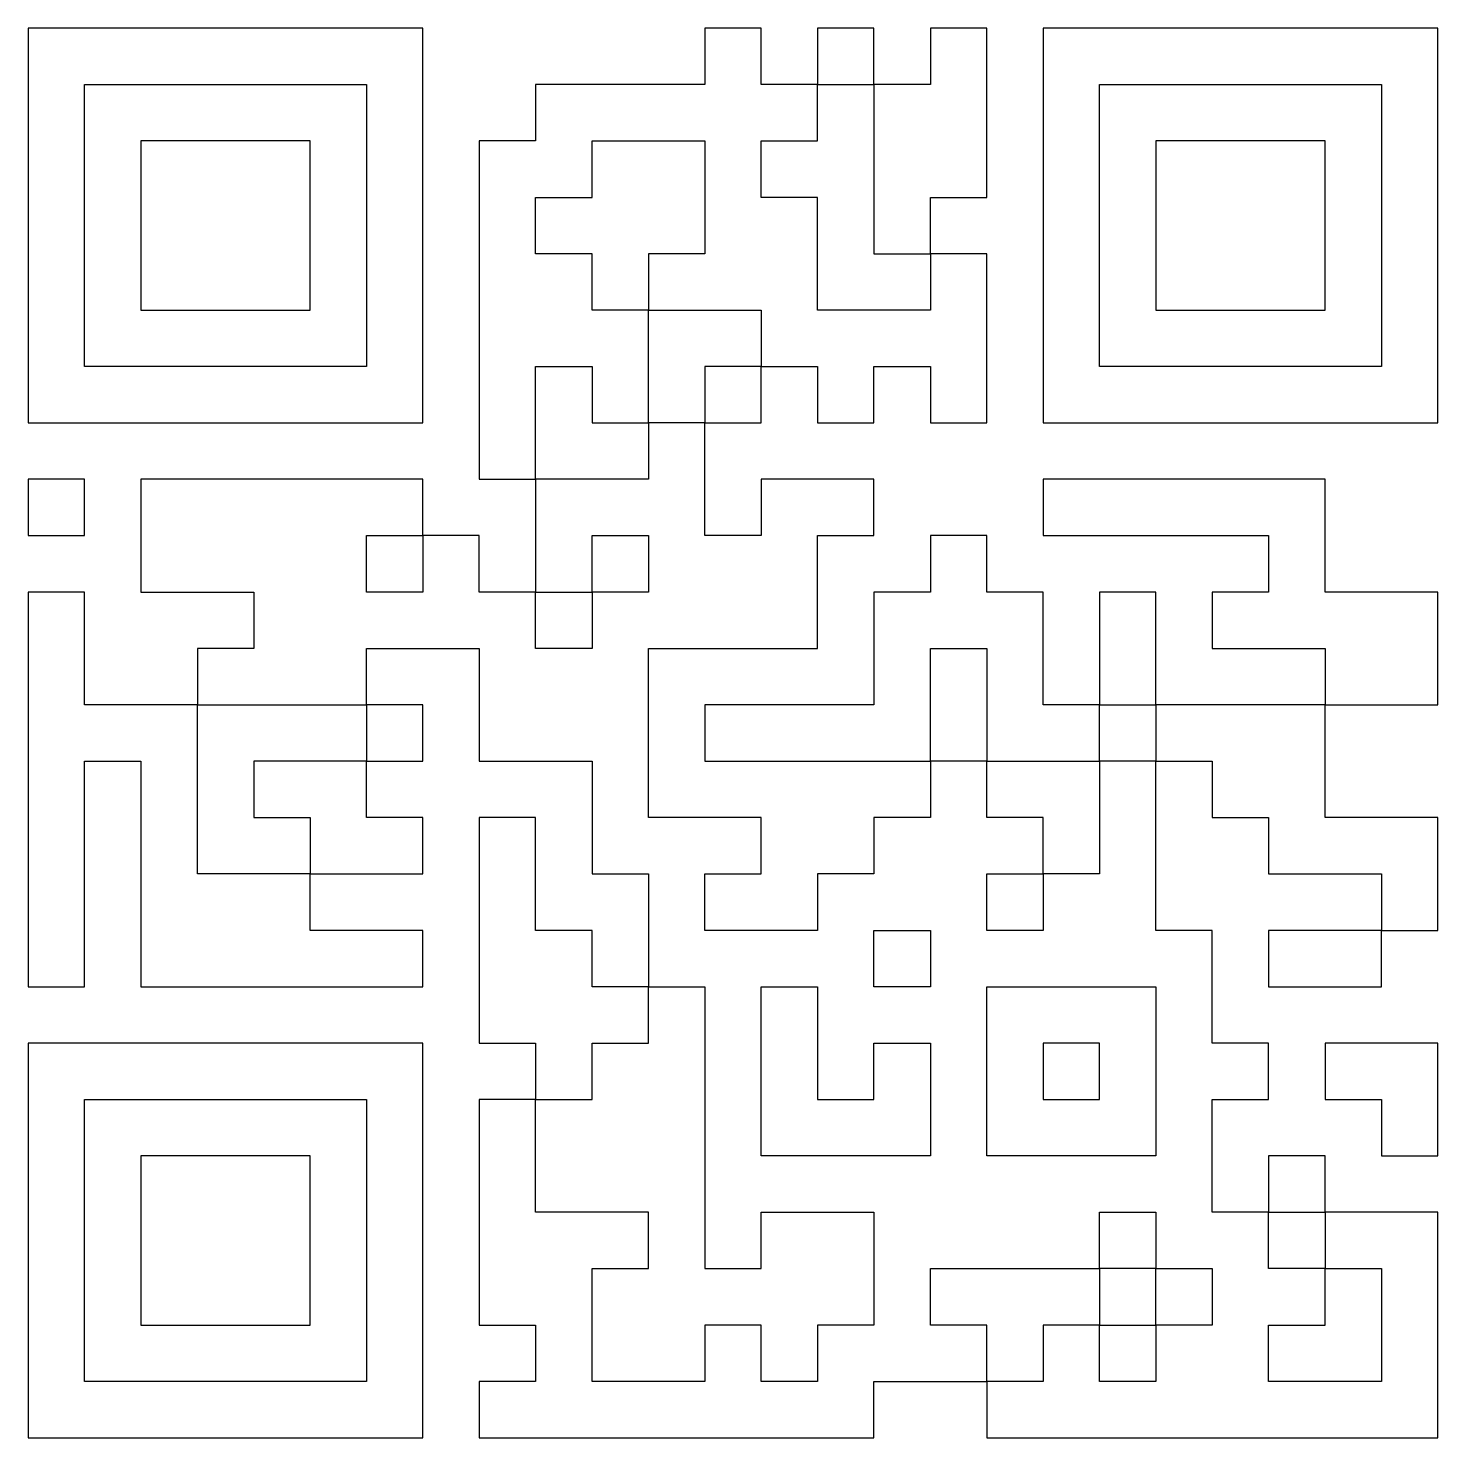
# Model space of a CAD drawing. Extents: x 3.9 to 28.9, y 3.6 to 28.6.
import ezdxf

# ---------------------------------------------------------------- set-up
doc = ezdxf.new("R2010")
doc.units = 0
doc.layers.get('0').update_dxf_attribs({"linetype": 'CONTINUOUS'})

msp = doc.modelspace()

# ---------------------------------------------------------------- linework, layer by layer
at = {"color": 7}
for points in [[(3.937099, 28.583857), (3.937099, 27.583857), (3.937099, 26.583857), (3.937099, 25.583857), (3.937099, 24.583857), (3.937099, 23.583857), (3.937099, 22.583857), (3.937099, 21.583857), (10.937099, 21.583857), (10.937099, 22.583857), (10.937099, 23.583857), (10.937099, 24.583857), (10.937099, 25.583857), (10.937099, 26.583857), (10.937099, 27.583857), (10.937099, 28.583857)], [(15.937099, 28.583857), (15.937099, 27.583857), (12.937099, 27.583857), (12.937099, 26.583857), (11.937099, 26.583857), (11.937099, 25.583857), (11.937099, 24.583857), (11.937099, 23.583857), (11.937099, 22.583857), (11.937099, 21.583857), (11.937099, 20.583857), (12.937099, 20.583857), (12.937099, 21.583857), (12.937099, 22.583857), (13.937099, 22.583857), (13.937099, 21.583857), (14.937099, 21.583857), (14.937099, 22.583857), (14.937099, 23.583857), (13.937099, 23.583857), (13.937099, 24.583857), (12.937099, 24.583857), (12.937099, 25.583857), (13.937099, 25.583857), (13.937099, 26.583857), (15.937099, 26.583857), (15.937099, 25.583857), (15.937099, 24.583857), (14.937099, 24.583857), (14.937099, 23.583857), (16.937099, 23.583857), (16.937099, 22.583857), (17.937099, 22.583857), (17.937099, 21.583857), (18.937099, 21.583857), (18.937099, 22.583857), (19.937099, 22.583857), (19.937099, 21.583857), (20.937099, 21.583857), (20.937099, 22.583857), (20.937099, 23.583857), (20.937099, 24.583857), (19.937099, 24.583857), (19.937099, 23.583857), (17.937099, 23.583857), (17.937099, 24.583857), (17.937099, 25.583857), (16.937099, 25.583857), (16.937099, 26.583857), (17.937099, 26.583857), (17.937099, 27.583857), (16.937099, 27.583857), (16.937099, 28.583857)], [(17.937099, 27.583857), (18.937099, 27.583857), (18.937099, 28.583857), (17.937099, 28.583857)], [(18.937099, 27.583857), (18.937099, 26.583857), (18.937099, 25.583857), (18.937099, 24.583857), (19.937099, 24.583857), (19.937099, 25.583857), (20.937099, 25.583857), (20.937099, 26.583857), (20.937099, 27.583857), (20.937099, 28.583857), (19.937099, 28.583857), (19.937099, 27.583857)], [(21.937099, 28.583857), (21.937099, 27.583857), (21.937099, 26.583857), (21.937099, 25.583857), (21.937099, 24.583857), (21.937099, 23.583857), (21.937099, 22.583857), (21.937099, 21.583857), (28.937099, 21.583857), (28.937099, 22.583857), (28.937099, 23.583857), (28.937099, 24.583857), (28.937099, 25.583857), (28.937099, 26.583857), (28.937099, 27.583857), (28.937099, 28.583857)], [(4.937099, 27.583857), (9.937099, 27.583857), (9.937099, 26.583857), (9.937099, 25.583857), (9.937099, 24.583857), (9.937099, 23.583857), (9.937099, 22.583857), (4.937099, 22.583857), (4.937099, 23.583857), (4.937099, 24.583857), (4.937099, 25.583857), (4.937099, 26.583857)], [(22.937099, 27.583857), (27.937099, 27.583857), (27.937099, 26.583857), (27.937099, 25.583857), (27.937099, 24.583857), (27.937099, 23.583857), (27.937099, 22.583857), (22.937099, 22.583857), (22.937099, 23.583857), (22.937099, 24.583857), (22.937099, 25.583857), (22.937099, 26.583857)], [(5.937099, 26.583857), (5.937099, 25.583857), (5.937099, 24.583857), (5.937099, 23.583857), (8.937099, 23.583857), (8.937099, 24.583857), (8.937099, 25.583857), (8.937099, 26.583857)], [(23.937099, 26.583857), (23.937099, 25.583857), (23.937099, 24.583857), (23.937099, 23.583857), (26.937099, 23.583857), (26.937099, 24.583857), (26.937099, 25.583857), (26.937099, 26.583857)], [(16.937099, 22.583857), (15.937099, 22.583857), (15.937099, 21.583857), (16.937099, 21.583857)], [(15.937099, 21.583857), (14.937099, 21.583857), (14.937099, 20.583857), (12.937099, 20.583857), (12.937099, 19.583857), (12.937099, 18.583857), (13.937099, 18.583857), (13.937099, 19.583857), (14.937099, 19.583857), (14.937099, 18.583857), (13.937099, 18.583857), (13.937099, 17.583857), (12.937099, 17.583857), (12.937099, 18.583857), (11.937099, 18.583857), (11.937099, 19.583857), (10.937099, 19.583857), (10.937099, 18.583857), (9.937099, 18.583857), (9.937099, 19.583857), (10.937099, 19.583857), (10.937099, 20.583857), (5.937099, 20.583857), (5.937099, 19.583857), (5.937099, 18.583857), (7.937099, 18.583857), (7.937099, 17.583857), (6.937099, 17.583857), (6.937099, 16.583857), (9.937099, 16.583857), (9.937099, 17.583857), (11.937099, 17.583857), (11.937099, 16.583857), (11.937099, 15.583857), (13.937099, 15.583857), (13.937099, 14.583857), (13.937099, 13.583857), (14.937099, 13.583857), (14.937099, 12.583857), (14.937099, 11.583857), (15.937099, 11.583857), (15.937099, 10.583857), (15.937099, 9.583857), (15.937099, 8.583857), (15.937099, 7.583857), (15.937099, 6.583857), (16.937099, 6.583857), (16.937099, 7.583857), (18.937099, 7.583857), (18.937099, 6.583857), (18.937099, 5.583857), (17.937099, 5.583857), (17.937099, 4.583857), (16.937099, 4.583857), (16.937099, 5.583857), (15.937099, 5.583857), (15.937099, 4.583857), (13.937099, 4.583857), (13.937099, 5.583857), (13.937099, 6.583857), (14.937099, 6.583857), (14.937099, 7.583857), (12.937099, 7.583857), (12.937099, 8.583857), (12.937099, 9.583857), (11.937099, 9.583857), (11.937099, 8.583857), (11.937099, 7.583857), (11.937099, 6.583857), (11.937099, 5.583857), (12.937099, 5.583857), (12.937099, 4.583857), (11.937099, 4.583857), (11.937099, 3.583857), (18.937099, 3.583857), (18.937099, 4.583857), (20.937099, 4.583857), (20.937099, 5.583857), (19.937099, 5.583857), (19.937099, 6.583857), (22.937099, 6.583857), (22.937099, 7.583857), (23.937099, 7.583857), (23.937099, 6.583857), (24.937099, 6.583857), (24.937099, 5.583857), (23.937099, 5.583857), (23.937099, 4.583857), (22.937099, 4.583857), (22.937099, 5.583857), (21.937099, 5.583857), (21.937099, 4.583857), (20.937099, 4.583857), (20.937099, 3.583857), (28.937099, 3.583857), (28.937099, 4.583857), (28.937099, 5.583857), (28.937099, 6.583857), (28.937099, 7.583857), (26.937099, 7.583857), (26.937099, 6.583857), (27.937099, 6.583857), (27.937099, 5.583857), (27.937099, 4.583857), (25.937099, 4.583857), (25.937099, 5.583857), (26.937099, 5.583857), (26.937099, 6.583857), (25.937099, 6.583857), (25.937099, 7.583857), (24.937099, 7.583857), (24.937099, 8.583857), (24.937099, 9.583857), (25.937099, 9.583857), (25.937099, 10.583857), (24.937099, 10.583857), (24.937099, 11.583857), (24.937099, 12.583857), (23.937099, 12.583857), (23.937099, 13.583857), (23.937099, 14.583857), (23.937099, 15.583857), (22.937099, 15.583857), (22.937099, 14.583857), (22.937099, 13.583857), (21.937099, 13.583857), (21.937099, 12.583857), (20.937099, 12.583857), (20.937099, 13.583857), (21.937099, 13.583857), (21.937099, 14.583857), (20.937099, 14.583857), (20.937099, 15.583857), (19.937099, 15.583857), (19.937099, 14.583857), (18.937099, 14.583857), (18.937099, 13.583857), (17.937099, 13.583857), (17.937099, 12.583857), (15.937099, 12.583857), (15.937099, 13.583857), (16.937099, 13.583857), (16.937099, 14.583857), (14.937099, 14.583857), (14.937099, 15.583857), (14.937099, 16.583857), (14.937099, 17.583857), (17.937099, 17.583857), (17.937099, 18.583857), (17.937099, 19.583857), (18.937099, 19.583857), (18.937099, 20.583857), (16.937099, 20.583857), (16.937099, 19.583857), (15.937099, 19.583857), (15.937099, 20.583857)], [(3.937099, 20.583857), (3.937099, 19.583857), (4.937099, 19.583857), (4.937099, 20.583857)], [(26.937099, 16.583857), (28.937099, 16.583857), (28.937099, 17.583857), (28.937099, 18.583857), (26.937099, 18.583857), (26.937099, 19.583857), (26.937099, 20.583857), (21.937099, 20.583857), (21.937099, 19.583857), (25.937099, 19.583857), (25.937099, 18.583857), (24.937099, 18.583857), (24.937099, 17.583857), (26.937099, 17.583857)], [(19.937099, 15.583857), (19.937099, 16.583857), (19.937099, 17.583857), (20.937099, 17.583857), (20.937099, 16.583857), (20.937099, 15.583857), (22.937099, 15.583857), (22.937099, 16.583857), (21.937099, 16.583857), (21.937099, 17.583857), (21.937099, 18.583857), (20.937099, 18.583857), (20.937099, 19.583857), (19.937099, 19.583857), (19.937099, 18.583857), (18.937099, 18.583857), (18.937099, 17.583857), (18.937099, 16.583857), (15.937099, 16.583857), (15.937099, 15.583857)], [(8.937099, 13.583857), (6.937099, 13.583857), (6.937099, 14.583857), (6.937099, 15.583857), (6.937099, 16.583857), (4.937099, 16.583857), (4.937099, 17.583857), (4.937099, 18.583857), (3.937099, 18.583857), (3.937099, 17.583857), (3.937099, 16.583857), (3.937099, 15.583857), (3.937099, 14.583857), (3.937099, 13.583857), (3.937099, 12.583857), (3.937099, 11.583857), (4.937099, 11.583857), (4.937099, 12.583857), (4.937099, 13.583857), (4.937099, 14.583857), (4.937099, 15.583857), (5.937099, 15.583857), (5.937099, 14.583857), (5.937099, 13.583857), (5.937099, 12.583857), (5.937099, 11.583857), (10.937099, 11.583857), (10.937099, 12.583857), (8.937099, 12.583857)], [(22.937099, 16.583857), (23.937099, 16.583857), (23.937099, 17.583857), (23.937099, 18.583857), (22.937099, 18.583857), (22.937099, 17.583857)], [(9.937099, 16.583857), (9.937099, 15.583857), (10.937099, 15.583857), (10.937099, 16.583857)], [(23.937099, 16.583857), (23.937099, 15.583857), (24.937099, 15.583857), (24.937099, 14.583857), (25.937099, 14.583857), (25.937099, 13.583857), (27.937099, 13.583857), (27.937099, 12.583857), (28.937099, 12.583857), (28.937099, 13.583857), (28.937099, 14.583857), (26.937099, 14.583857), (26.937099, 15.583857), (26.937099, 16.583857)], [(9.937099, 15.583857), (7.937099, 15.583857), (7.937099, 14.583857), (8.937099, 14.583857), (8.937099, 13.583857), (10.937099, 13.583857), (10.937099, 14.583857), (9.937099, 14.583857)], [(12.937099, 9.583857), (13.937099, 9.583857), (13.937099, 10.583857), (14.937099, 10.583857), (14.937099, 11.583857), (13.937099, 11.583857), (13.937099, 12.583857), (12.937099, 12.583857), (12.937099, 13.583857), (12.937099, 14.583857), (11.937099, 14.583857), (11.937099, 13.583857), (11.937099, 12.583857), (11.937099, 11.583857), (11.937099, 10.583857), (12.937099, 10.583857)], [(18.937099, 12.583857), (19.937099, 12.583857), (19.937099, 11.583857), (18.937099, 11.583857)], [(27.937099, 12.583857), (25.937099, 12.583857), (25.937099, 11.583857), (27.937099, 11.583857)], [(16.937099, 11.583857), (17.937099, 11.583857), (17.937099, 10.583857), (17.937099, 9.583857), (18.937099, 9.583857), (18.937099, 10.583857), (19.937099, 10.583857), (19.937099, 9.583857), (19.937099, 8.583857), (16.937099, 8.583857), (16.937099, 9.583857), (16.937099, 10.583857)], [(20.937099, 11.583857), (23.937099, 11.583857), (23.937099, 10.583857), (23.937099, 9.583857), (23.937099, 8.583857), (20.937099, 8.583857), (20.937099, 9.583857), (20.937099, 10.583857)], [(3.937099, 10.583857), (3.937099, 9.583857), (3.937099, 8.583857), (3.937099, 7.583857), (3.937099, 6.583857), (3.937099, 5.583857), (3.937099, 4.583857), (3.937099, 3.583857), (10.937099, 3.583857), (10.937099, 4.583857), (10.937099, 5.583857), (10.937099, 6.583857), (10.937099, 7.583857), (10.937099, 8.583857), (10.937099, 9.583857), (10.937099, 10.583857)], [(21.937099, 10.583857), (21.937099, 9.583857), (22.937099, 9.583857), (22.937099, 10.583857)], [(26.937099, 10.583857), (26.937099, 9.583857), (27.937099, 9.583857), (27.937099, 8.583857), (28.937099, 8.583857), (28.937099, 9.583857), (28.937099, 10.583857)], [(4.937099, 9.583857), (9.937099, 9.583857), (9.937099, 8.583857), (9.937099, 7.583857), (9.937099, 6.583857), (9.937099, 5.583857), (9.937099, 4.583857), (4.937099, 4.583857), (4.937099, 5.583857), (4.937099, 6.583857), (4.937099, 7.583857), (4.937099, 8.583857)], [(5.937099, 8.583857), (5.937099, 7.583857), (5.937099, 6.583857), (5.937099, 5.583857), (8.937099, 5.583857), (8.937099, 6.583857), (8.937099, 7.583857), (8.937099, 8.583857)], [(25.937099, 7.583857), (26.937099, 7.583857), (26.937099, 8.583857), (25.937099, 8.583857)], [(22.937099, 5.583857), (23.937099, 5.583857), (23.937099, 6.583857), (22.937099, 6.583857)]]:
    msp.add_lwpolyline(points, close=True, dxfattribs=at)

doc.saveas('drawing.dxf')
